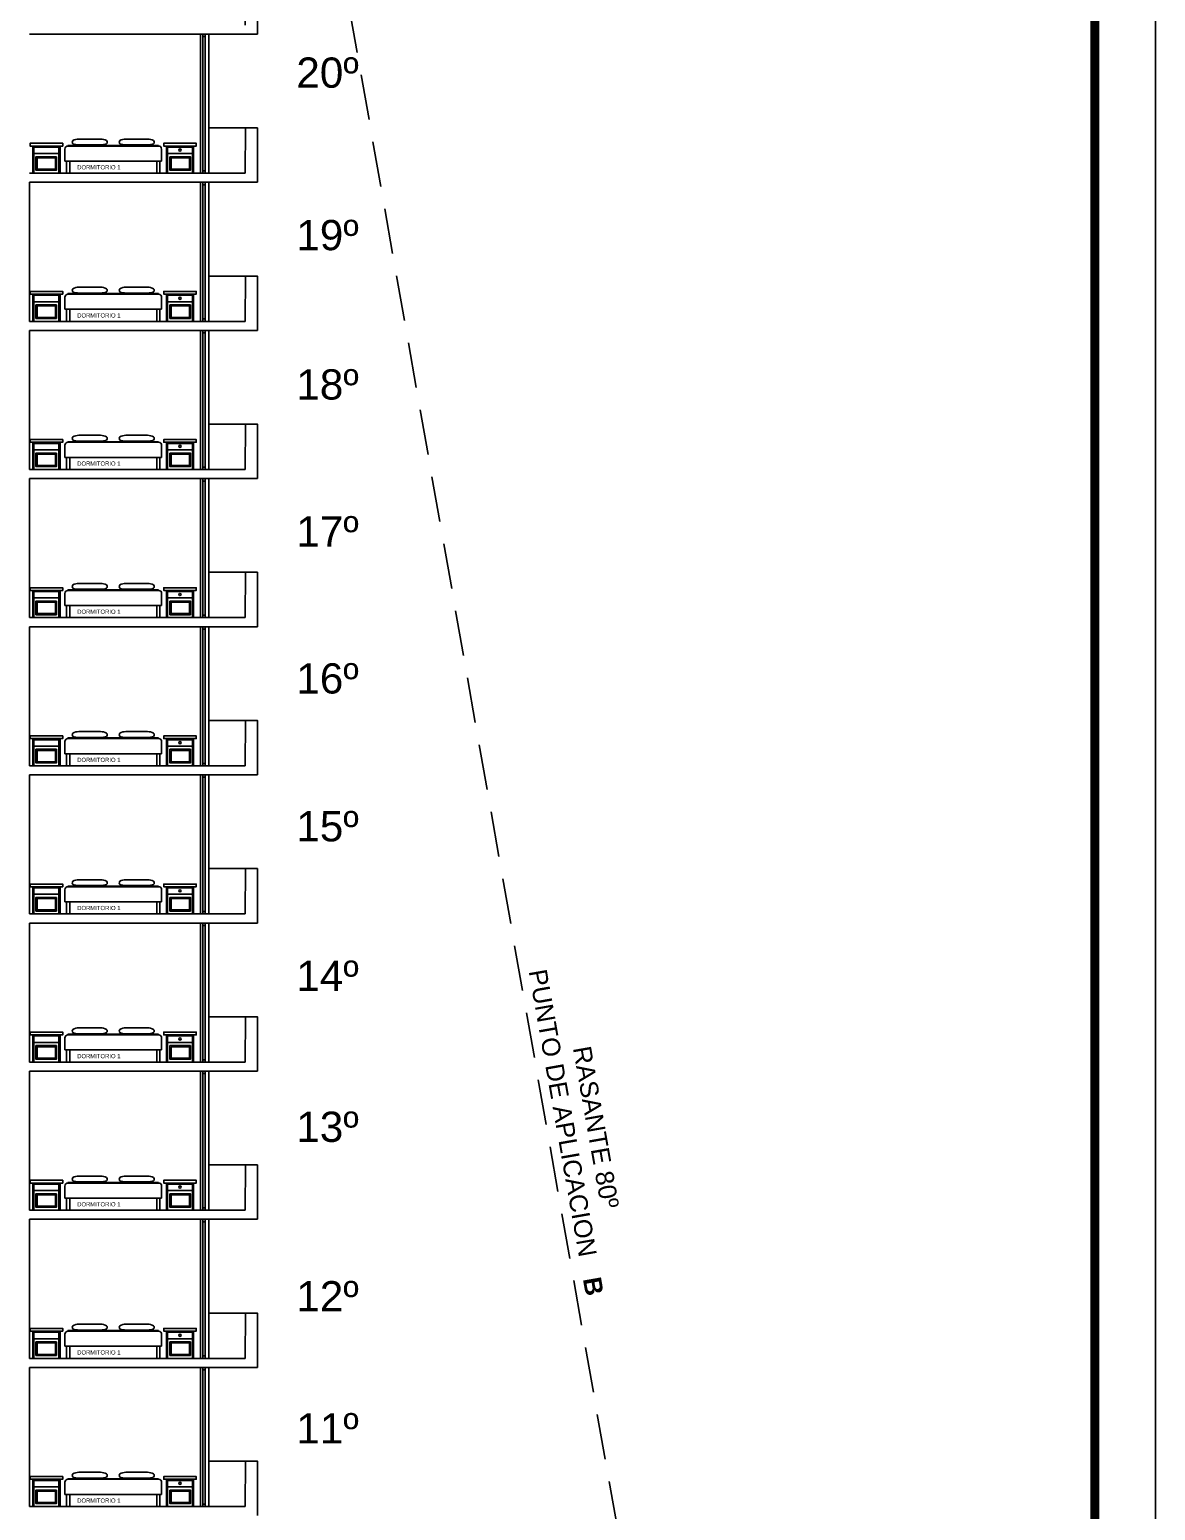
# Model space of a CAD drawing. Header units: millimetres. Extents: x 1217 to 2428, y 234 to 644.
# Drawn here: x 2259.9 to 2278.52, y 401.84 to 426.33 of the extents above; entities that cross this region are included whole.
import ezdxf

# ---------------------------------------------------------------- set-up
doc = ezdxf.new("R2010")
doc.units = ezdxf.units.MM
doc.linetypes.add('HIDDEN', pattern=[0.375, 0.25, -0.125])
doc.layers.get('0').update_dxf_attribs({"lineweight": 5})
for name, color, linetype in [('0.1', 251, 'Continuous'), ('0.2', 2, 'Continuous'), ('MURO', 5, 'Continuous'), ('Texto', 1, 'Continuous')]:
    doc.layers.add(name, color=color, linetype=linetype)
doc.styles.add('INTERARQ', font='arial.ttf')
doc.styles.get("Standard").update_dxf_attribs({"font": 'arial.ttf'})
doc.dimstyles.new('ESCALA_1-50', dxfattribs={"dimtxt": 0.15, "dimasz": 0.06, "dimexe": 0.18, "dimexo": 0.0625, "dimgap": 0, "dimtad": 0, "dimtih": 1, "dimtoh": 1, "dimzin": 0, "dimdsep": 46, "dimtxsty": 'INTERARQ', "dimblk": 'DIMTICK', "dimcen": 0, "dimse1": 1, "dimse2": 1, "dimclrd": 256, "dimclre": 1, "dimclrt": 2, "dimadec": 0, "dimazin": 0, "dimtfac": 4.5, "dimtofl": 0, "dimtmove": 2, "dimatfit": 3, "dimldrblk": 'DIMTICK', "dimfxl": 1, "dimtolj": 1, "dimtzin": 0, "dimarcsym": 0})

# ---------------------------------------------------------------- blocks, each defined once
blk = doc.blocks.new('zdfhe')
at = {"layer": 'Texto', "char_height": 0.5, "width": 0.47829, "attachment_point": 5}
for s, insert in [('20º', (2256.123, 409.826, 0)), ('19º', (2256.123, 407.139, 0)), ('18º', (2256.123, 404.669, 0)), ('17º', (2256.123, 402.242, 0)), ('16º', (2256.123, 399.807, 0)), ('15º', (2256.123, 397.362, 0)), ('14º', (2256.123, 394.892, 0)), ('13º', (2256.123, 392.392, 0)), ('12º', (2256.123, 389.593, 0)), ('11º', (2256.123, 387.408, 0))]:
    blk.add_mtext(s, dxfattribs=dict(at, insert=insert))
blk = doc.blocks.new('DIMTICK')
at = {"color": 1}
for p, q in [((-1, 0), (1, 0)), ((0, 1), (0, -1))]:
    blk.add_line(p, q, dxfattribs=at)
at = {"color": 3, "const_width": 0.141}
blk.add_lwpolyline([(0.71, 0.71), (-0.71, -0.71)], dxfattribs=at)
blk = doc.blocks.new('*D1771')
at = {"layer": '0.1', "lineweight": -2, "ltscale": 3, "transparency": 16777216}
for start, end in [(101.5525, 137.3613), (142.5403, 178.4475)]:
    blk.add_arc((2272.158, 387.171), 2.214, start, end, dxfattribs=at)
at = {"layer": 'Defpoints', "color": 0, "ltscale": 3, "transparency": 16777216}
for p in [(2263.121, 438.421, 0), (2270.836, 388.947), (2264.808, 387.171, 0), (2272.158, 387.171, 0), (2275.569, 387.171, 0)]:
    blk.add_point(p, dxfattribs=at)
at = {"layer": '0.1', "lineweight": -2, "ltscale": 3, "transparency": 16777216, "xscale": 0.06, "yscale": 0.06, "zscale": 0.06}
for p, rotation in [((2271.773, 389.352), 10.7762347188835), ((2269.943, 387.171), 269.2237652811169)]:
    blk.add_blockref('DIMTICK', p, dxfattribs=dict(at, rotation=rotation))
at = {"layer": '0.1', "color": 2, "ltscale": 3, "transparency": 16777216, "insert": (2270.462, 388.594), "char_height": 0.15, "attachment_point": 5, "style": 'INTERARQ'}
blk.add_mtext('\\A1;80°', dxfattribs=at)

msp = doc.modelspace()

# ---------------------------------------------------------------- linework, layer by layer
at = {"layer": '0.1', "linetype": 'ByBlock'}
for p, q in [((2262.03448, 424.401, 0), (2260.53446, 424.401, 0)), ((2260.53447, 424.411, 0), (2262.03449, 424.411, 0)), ((2260.48447, 424.351, 0), (2260.48447, 424.151, 0)), ((2260.48447, 424.151, 0), (2260.56447, 424.151, 0)), ((2260.48447, 424.151, 0), (2262.08447, 424.151, 0)), ((2260.51447, 424.151, 0), (2260.48447, 424.151, 0)), ((2260.51447, 423.951, 0), (2260.51447, 424.151, 0)), ((2262.00447, 424.151, 0), (2262.00447, 423.951, 0)), ((2262.08447, 424.151, 0), (2262.00447, 424.151, 0)), ((2262.05447, 424.151, 0), (2262.08447, 424.151, 0)), ((2262.05447, 423.951, 0), (2262.05447, 424.151, 0)), ((2262.08447, 424.351, 0), (2262.08447, 424.151, 0)), ((2262.0345, 421.95099, 0), (2260.53448, 421.95099, 0)), ((2260.53449, 421.96099, 0), (2262.0345, 421.96099, 0)), ((2260.48449, 421.90099, 0), (2260.48449, 421.70099, 0)), ((2260.48449, 421.70099, 0), (2260.56449, 421.70099, 0)), ((2260.48449, 421.70099, 0), (2262.08449, 421.70099, 0)), ((2260.51449, 421.70099, 0), (2260.48449, 421.70099, 0)), ((2260.51449, 421.50099, 0), (2260.51449, 421.70099, 0)), ((2262.00449, 421.70099, 0), (2262.00449, 421.50099, 0)), ((2262.08449, 421.70099, 0), (2262.00449, 421.70099, 0)), ((2262.05449, 421.70099, 0), (2262.08449, 421.70099, 0)), ((2262.05449, 421.50099, 0), (2262.05449, 421.70099, 0)), ((2262.08449, 421.90099, 0), (2262.08449, 421.70099, 0)), ((2262.0345, 419.50099, 0), (2260.53448, 419.50099, 0)), ((2260.53449, 419.51099, 0), (2262.0345, 419.51099, 0)), ((2260.48449, 419.45099, 0), (2260.48449, 419.25099, 0)), ((2262.08449, 419.45099, 0), (2262.08449, 419.25099, 0)), ((2260.48449, 419.25099, 0), (2260.56449, 419.25099, 0)), ((2260.48449, 419.25099, 0), (2262.08449, 419.25099, 0)), ((2260.51449, 419.25099, 0), (2260.48449, 419.25099, 0)), ((2260.51449, 419.05099, 0), (2260.51449, 419.25099, 0)), ((2262.00449, 419.25099, 0), (2262.00449, 419.05099, 0)), ((2262.08449, 419.25099, 0), (2262.00449, 419.25099, 0)), ((2262.05449, 419.25099, 0), (2262.08449, 419.25099, 0)), ((2262.05449, 419.05099, 0), (2262.05449, 419.25099, 0)), ((2262.0345, 417.05099, 0), (2260.53448, 417.05099, 0)), ((2260.53449, 417.06099, 0), (2262.0345, 417.06099, 0)), ((2260.48449, 417.00099, 0), (2260.48449, 416.80099, 0)), ((2262.08449, 417.00099, 0), (2262.08449, 416.80099, 0)), ((2260.48449, 416.80099, 0), (2260.56449, 416.80099, 0)), ((2260.48449, 416.80099, 0), (2262.08449, 416.80099, 0)), ((2260.51449, 416.80099, 0), (2260.48449, 416.80099, 0)), ((2260.51449, 416.60099, 0), (2260.51449, 416.80099, 0)), ((2262.00449, 416.80099, 0), (2262.00449, 416.60099, 0)), ((2262.08449, 416.80099, 0), (2262.00449, 416.80099, 0)), ((2262.05449, 416.80099, 0), (2262.08449, 416.80099, 0)), ((2262.05449, 416.60099, 0), (2262.05449, 416.80099, 0)), ((2262.0345, 414.60099, 0), (2260.53448, 414.60099, 0)), ((2260.53449, 414.61099, 0), (2262.0345, 414.61099, 0)), ((2260.48449, 414.55099, 0), (2260.48449, 414.35099, 0)), ((2262.08449, 414.55099, 0), (2262.08449, 414.35099, 0)), ((2260.48449, 414.35099, 0), (2260.56449, 414.35099, 0)), ((2260.48449, 414.35099, 0), (2262.08449, 414.35099, 0)), ((2260.51449, 414.35099, 0), (2260.48449, 414.35099, 0)), ((2260.51449, 414.15099, 0), (2260.51449, 414.35099, 0)), ((2262.00449, 414.35099, 0), (2262.00449, 414.15099, 0)), ((2262.08449, 414.35099, 0), (2262.00449, 414.35099, 0)), ((2262.05449, 414.35099, 0), (2262.08449, 414.35099, 0)), ((2262.05449, 414.15099, 0), (2262.05449, 414.35099, 0)), ((2262.0345, 412.15099, 0), (2260.53448, 412.15099, 0)), ((2260.53449, 412.16099, 0), (2262.0345, 412.16099, 0)), ((2260.48449, 412.10099, 0), (2260.48449, 411.90099, 0)), ((2262.08449, 412.10099, 0), (2262.08449, 411.90099, 0)), ((2260.48449, 411.90099, 0), (2260.56449, 411.90099, 0)), ((2260.48449, 411.90099, 0), (2262.08449, 411.90099, 0)), ((2260.51449, 411.90099, 0), (2260.48449, 411.90099, 0)), ((2260.51449, 411.70099, 0), (2260.51449, 411.90099, 0)), ((2262.00449, 411.90099, 0), (2262.00449, 411.70099, 0)), ((2262.08449, 411.90099, 0), (2262.00449, 411.90099, 0)), ((2262.05449, 411.90099, 0), (2262.08449, 411.90099, 0)), ((2262.05449, 411.70099, 0), (2262.05449, 411.90099, 0)), ((2262.0345, 409.70099, 0), (2260.53448, 409.70099, 0)), ((2260.53449, 409.71099, 0), (2262.0345, 409.71099, 0)), ((2260.48449, 409.65099, 0), (2260.48449, 409.45099, 0)), ((2262.08449, 409.65099, 0), (2262.08449, 409.45099, 0)), ((2260.48449, 409.45099, 0), (2260.56449, 409.45099, 0)), ((2260.48449, 409.45099, 0), (2262.08449, 409.45099, 0)), ((2260.51449, 409.45099, 0), (2260.48449, 409.45099, 0)), ((2260.51449, 409.25099, 0), (2260.51449, 409.45099, 0)), ((2262.00449, 409.45099, 0), (2262.00449, 409.25099, 0)), ((2262.08449, 409.45099, 0), (2262.00449, 409.45099, 0)), ((2262.05449, 409.45099, 0), (2262.08449, 409.45099, 0)), ((2262.05449, 409.25099, 0), (2262.05449, 409.45099, 0)), ((2260.53449, 407.26099, 0), (2262.0345, 407.26099, 0)), ((2260.48449, 407.20099, 0), (2260.48449, 407.00099, 0)), ((2262.0345, 407.25099, 0), (2260.53448, 407.25099, 0)), ((2262.08449, 407.20099, 0), (2262.08449, 407.00099, 0)), ((2260.48449, 407.00099, 0), (2260.56449, 407.00099, 0)), ((2260.48449, 407.00099, 0), (2262.08449, 407.00099, 0)), ((2260.51449, 407.00099, 0), (2260.48449, 407.00099, 0)), ((2260.51449, 406.80099, 0), (2260.51449, 407.00099, 0)), ((2262.00449, 407.00099, 0), (2262.00449, 406.80099, 0)), ((2262.08449, 407.00099, 0), (2262.00449, 407.00099, 0)), ((2262.05449, 407.00099, 0), (2262.08449, 407.00099, 0)), ((2262.05449, 406.80099, 0), (2262.05449, 407.00099, 0)), ((2260.53449, 404.81099, 0), (2262.0345, 404.81099, 0)), ((2260.48449, 404.75099, 0), (2260.48449, 404.55099, 0)), ((2262.0345, 404.80099, 0), (2260.53448, 404.80099, 0)), ((2262.08449, 404.75099, 0), (2262.08449, 404.55099, 0)), ((2260.48449, 404.55099, 0), (2260.56449, 404.55099, 0)), ((2260.48449, 404.55099, 0), (2262.08449, 404.55099, 0)), ((2260.51449, 404.55099, 0), (2260.48449, 404.55099, 0)), ((2260.51449, 404.35099, 0), (2260.51449, 404.55099, 0)), ((2262.00449, 404.55099, 0), (2262.00449, 404.35099, 0)), ((2262.08449, 404.55099, 0), (2262.00449, 404.55099, 0)), ((2262.05449, 404.55099, 0), (2262.08449, 404.55099, 0)), ((2262.05449, 404.35099, 0), (2262.05449, 404.55099, 0)), ((2260.53449, 402.36099, 0), (2262.0345, 402.36099, 0)), ((2260.48449, 402.30099, 0), (2260.48449, 402.10099, 0)), ((2262.0345, 402.35099, 0), (2260.53448, 402.35099, 0)), ((2262.08449, 402.30099, 0), (2262.08449, 402.10099, 0)), ((2260.48449, 402.10099, 0), (2260.56449, 402.10099, 0)), ((2260.48449, 402.10099, 0), (2262.08449, 402.10099, 0)), ((2260.51449, 402.10099, 0), (2260.48449, 402.10099, 0)), ((2260.51449, 401.90099, 0), (2260.51449, 402.10099, 0)), ((2262.00449, 402.10099, 0), (2262.00449, 401.90099, 0)), ((2262.08449, 402.10099, 0), (2262.00449, 402.10099, 0)), ((2262.05449, 402.10099, 0), (2262.08449, 402.10099, 0)), ((2262.05449, 401.90099, 0), (2262.05449, 402.10099, 0))]:
    msp.add_line(p, q, dxfattribs=at)
at = {"layer": '0.1'}
for p, q in [((2260.56447, 424.151, 0), (2260.56447, 423.951, 0)), ((2260.56449, 421.70099, 0), (2260.56449, 421.50099, 0)), ((2260.56449, 419.25099, 0), (2260.56449, 419.05099, 0)), ((2260.56449, 416.80099, 0), (2260.56449, 416.60099, 0)), ((2260.56449, 414.35099, 0), (2260.56449, 414.15099, 0)), ((2260.56449, 411.90099, 0), (2260.56449, 411.70099, 0)), ((2260.56449, 409.45099, 0), (2260.56449, 409.25099, 0)), ((2260.56449, 407.00099, 0), (2260.56449, 406.80099, 0)), ((2260.56449, 404.55099, 0), (2260.56449, 404.35099, 0)), ((2260.56449, 402.10099, 0), (2260.56449, 401.90099, 0))]:
    msp.add_line(p, q, dxfattribs=at)
at = {"layer": '0.1', "ltscale": 3}
msp.add_lwpolyline([(2218.52436, 357.90321), (2218.52436, 447.90321), (2278.52436, 447.90321), (2278.52436, 357.90321), (2218.52436, 357.90321)], dxfattribs=at)
at = {"layer": '0.1', "ltscale": 3, "const_width": 0.15}
msp.add_lwpolyline([(2219.52436, 358.90321), (2219.52436, 446.90321), (2277.52436, 446.90321), (2277.52436, 358.90321)], close=True, dxfattribs=at)
at = {"layer": '0.1', "ltscale": 3, "elevation": 0}
for points in [[(2262.72809, 426.251), (2262.72809, 423.951)], [(2262.76809, 426.251), (2262.76809, 423.951)], [(2262.80809, 426.251), (2262.80809, 423.951)], [(2262.86809, 423.951), (2262.86809, 426.251)], [(2262.8681, 424.70099), (2262.8681, 426.25099)], [(2262.8681, 424.70099), (2262.8681, 423.95099)], [(2263.4701, 424.70099), (2262.8681, 424.70099)], [(2262.7281, 423.80099), (2262.7281, 421.50099)], [(2262.7681, 423.80099), (2262.7681, 421.50099)], [(2262.8081, 423.80099), (2262.8081, 421.50099)], [(2262.8681, 421.50099), (2262.8681, 423.80099)], [(2262.86811, 422.25099), (2262.86811, 423.80099)], [(2262.86811, 422.25099), (2262.86811, 421.50099)], [(2263.47011, 422.25099), (2262.86811, 422.25099)], [(2262.7281, 421.35099), (2262.7281, 419.05099)], [(2262.7681, 421.35099), (2262.7681, 419.05099)], [(2262.8081, 421.35099), (2262.8081, 419.05099)], [(2262.8681, 419.05099), (2262.8681, 421.35099)], [(2262.86811, 419.80099), (2262.86811, 421.35099)], [(2262.86811, 419.80099), (2262.86811, 419.05099)], [(2263.47011, 419.80099), (2262.86811, 419.80099)], [(2262.7281, 418.90099), (2262.7281, 416.60099)], [(2262.7681, 418.90099), (2262.7681, 416.60099)], [(2262.8081, 418.90099), (2262.8081, 416.60099)], [(2262.8681, 416.60099), (2262.8681, 418.90099)], [(2262.86811, 417.35099), (2262.86811, 418.90099)], [(2262.86811, 417.35099), (2262.86811, 416.60099)], [(2263.47011, 417.35099), (2262.86811, 417.35099)], [(2262.7281, 416.45099), (2262.7281, 414.15099)], [(2262.7681, 416.45099), (2262.7681, 414.15099)], [(2262.8081, 416.45099), (2262.8081, 414.15099)], [(2262.8681, 414.15099), (2262.8681, 416.45099)], [(2262.86811, 414.90099), (2262.86811, 416.45099)], [(2262.86811, 414.90099), (2262.86811, 414.15099)], [(2263.47011, 414.90099), (2262.86811, 414.90099)], [(2262.7281, 414.00099), (2262.7281, 411.70099)], [(2262.7681, 414.00099), (2262.7681, 411.70099)], [(2262.8081, 414.00099), (2262.8081, 411.70099)], [(2262.8681, 411.70099), (2262.8681, 414.00099)], [(2262.86811, 412.45099), (2262.86811, 414.00099)], [(2262.86811, 412.45099), (2262.86811, 411.70099)], [(2263.47011, 412.45099), (2262.86811, 412.45099)], [(2262.7281, 411.55099), (2262.7281, 409.25099)], [(2262.7681, 411.55099), (2262.7681, 409.25099)], [(2262.8081, 411.55099), (2262.8081, 409.25099)], [(2262.8681, 409.25099), (2262.8681, 411.55099)], [(2262.86811, 410.00099), (2262.86811, 411.55099)], [(2262.86811, 410.00099), (2262.86811, 409.25099)], [(2263.47011, 410.00099), (2262.86811, 410.00099)], [(2262.7281, 409.10099), (2262.7281, 406.80099)], [(2262.7681, 409.10099), (2262.7681, 406.80099)], [(2262.8081, 409.10099), (2262.8081, 406.80099)], [(2262.8681, 406.80099), (2262.8681, 409.10099)], [(2262.86811, 407.55099), (2262.86811, 409.10099)], [(2262.86811, 407.55099), (2262.86811, 406.80099)], [(2263.47011, 407.55099), (2262.86811, 407.55099)], [(2262.7281, 406.65099), (2262.7281, 404.35099)], [(2262.7681, 406.65099), (2262.7681, 404.35099)], [(2262.8081, 406.65099), (2262.8081, 404.35099)], [(2262.8681, 404.35099), (2262.8681, 406.65099)], [(2262.86811, 405.10099), (2262.86811, 406.65099)], [(2262.86811, 405.10099), (2262.86811, 404.35099)], [(2263.47011, 405.10099), (2262.86811, 405.10099)], [(2262.7281, 404.20099), (2262.7281, 401.90099)], [(2262.7681, 404.20099), (2262.7681, 401.90099)], [(2262.8081, 404.20099), (2262.8081, 401.90099)], [(2262.8681, 401.90099), (2262.8681, 404.20099)], [(2262.86811, 402.65099), (2262.86811, 404.20099)], [(2262.86811, 402.65099), (2262.86811, 401.90099)], [(2263.47011, 402.65099), (2262.86811, 402.65099)]]:
    msp.add_lwpolyline(points, dxfattribs=at)
at = {"layer": '0.1', "linetype": 'ByBlock', "elevation": 0}
for points in [[(2260.40466, 424.401), (2260.44966, 424.401), (2260.44966, 424.446), (2259.95466, 424.446), (2259.90966, 424.446), (2259.90966, 424.401), (2259.95466, 424.401)], [(2260.40466, 423.951), (2260.40466, 424.401), (2259.95466, 424.401), (2259.95466, 423.951)], [(2260.53447, 424.411), (2260.53449, 424.401)], [(2262.03449, 424.411), (2262.03447, 424.401)], [(2262.16429, 424.401), (2262.11929, 424.401), (2262.11929, 424.446), (2262.61429, 424.446), (2262.65929, 424.446), (2262.65929, 424.401), (2262.61429, 424.401)], [(2262.16429, 423.951), (2262.16429, 424.401), (2262.61429, 424.401), (2262.61429, 423.951)], [(2260.38666, 423.951), (2260.38666, 424.383), (2259.97266, 424.383), (2259.97266, 423.951)], [(2260.38666, 424.27609), (2259.97266, 424.27609)], [(2262.18229, 423.951), (2262.18229, 424.383), (2262.59629, 424.383), (2262.59629, 423.951)], [(2262.18229, 424.27609), (2262.59629, 424.27609)], [(2260.40467, 421.95099), (2260.44967, 421.95099), (2260.44967, 421.99599), (2259.95467, 421.99599), (2259.90967, 421.99599), (2259.90967, 421.95099), (2259.95467, 421.95099)], [(2260.40467, 421.50099), (2260.40467, 421.95099), (2259.95467, 421.95099), (2259.95467, 421.50099)], [(2260.53449, 421.96099), (2260.5345, 421.95099)], [(2262.0345, 421.96099), (2262.03449, 421.95099)], [(2262.1643, 421.95099), (2262.1193, 421.95099), (2262.1193, 421.99599), (2262.6143, 421.99599), (2262.6593, 421.99599), (2262.6593, 421.95099), (2262.6143, 421.95099)], [(2262.1643, 421.50099), (2262.1643, 421.95099), (2262.6143, 421.95099), (2262.6143, 421.50099)], [(2260.38667, 421.50099), (2260.38667, 421.93299), (2259.97267, 421.93299), (2259.97267, 421.50099)], [(2260.38667, 421.82609), (2259.97267, 421.82609)], [(2262.1823, 421.50099), (2262.1823, 421.93299), (2262.5963, 421.93299), (2262.5963, 421.50099)], [(2262.1823, 421.82609), (2262.5963, 421.82609)], [(2260.40467, 419.50099), (2260.44967, 419.50099), (2260.44967, 419.54599), (2259.95467, 419.54599), (2259.90967, 419.54599), (2259.90967, 419.50099), (2259.95467, 419.50099)], [(2260.40467, 419.05099), (2260.40467, 419.50099), (2259.95467, 419.50099), (2259.95467, 419.05099)], [(2260.53449, 419.51099), (2260.5345, 419.50099)], [(2262.0345, 419.51099), (2262.03449, 419.50099)], [(2262.1643, 419.50099), (2262.1193, 419.50099), (2262.1193, 419.54599), (2262.6143, 419.54599), (2262.6593, 419.54599), (2262.6593, 419.50099), (2262.6143, 419.50099)], [(2262.1643, 419.05099), (2262.1643, 419.50099), (2262.6143, 419.50099), (2262.6143, 419.05099)], [(2260.38667, 419.05099), (2260.38667, 419.48299), (2259.97267, 419.48299), (2259.97267, 419.05099)], [(2260.38667, 419.37609), (2259.97267, 419.37609)], [(2262.1823, 419.05099), (2262.1823, 419.48299), (2262.5963, 419.48299), (2262.5963, 419.05099)], [(2262.1823, 419.37609), (2262.5963, 419.37609)], [(2260.40467, 417.05099), (2260.44967, 417.05099), (2260.44967, 417.09599), (2259.95467, 417.09599), (2259.90967, 417.09599), (2259.90967, 417.05099), (2259.95467, 417.05099)], [(2260.40467, 416.60099), (2260.40467, 417.05099), (2259.95467, 417.05099), (2259.95467, 416.60099)], [(2260.53449, 417.06099), (2260.5345, 417.05099)], [(2262.0345, 417.06099), (2262.03449, 417.05099)], [(2262.1643, 417.05099), (2262.1193, 417.05099), (2262.1193, 417.09599), (2262.6143, 417.09599), (2262.6593, 417.09599), (2262.6593, 417.05099), (2262.6143, 417.05099)], [(2262.1643, 416.60099), (2262.1643, 417.05099), (2262.6143, 417.05099), (2262.6143, 416.60099)], [(2260.38667, 416.60099), (2260.38667, 417.03299), (2259.97267, 417.03299), (2259.97267, 416.60099)], [(2260.38667, 416.92609), (2259.97267, 416.92609)], [(2262.1823, 416.60099), (2262.1823, 417.03299), (2262.5963, 417.03299), (2262.5963, 416.60099)], [(2262.1823, 416.92609), (2262.5963, 416.92609)], [(2260.40467, 414.60099), (2260.44967, 414.60099), (2260.44967, 414.64599), (2259.95467, 414.64599), (2259.90967, 414.64599), (2259.90967, 414.60099), (2259.95467, 414.60099)], [(2260.40467, 414.15099), (2260.40467, 414.60099), (2259.95467, 414.60099), (2259.95467, 414.15099)], [(2260.53449, 414.61099), (2260.5345, 414.60099)], [(2262.0345, 414.61099), (2262.03449, 414.60099)], [(2262.1643, 414.60099), (2262.1193, 414.60099), (2262.1193, 414.64599), (2262.6143, 414.64599), (2262.6593, 414.64599), (2262.6593, 414.60099), (2262.6143, 414.60099)], [(2262.1643, 414.15099), (2262.1643, 414.60099), (2262.6143, 414.60099), (2262.6143, 414.15099)], [(2260.38667, 414.15099), (2260.38667, 414.58299), (2259.97267, 414.58299), (2259.97267, 414.15099)], [(2260.38667, 414.47609), (2259.97267, 414.47609)], [(2262.1823, 414.15099), (2262.1823, 414.58299), (2262.5963, 414.58299), (2262.5963, 414.15099)], [(2262.1823, 414.47609), (2262.5963, 414.47609)], [(2260.40467, 412.15099), (2260.44967, 412.15099), (2260.44967, 412.19599), (2259.95467, 412.19599), (2259.90967, 412.19599), (2259.90967, 412.15099), (2259.95467, 412.15099)], [(2260.40467, 411.70099), (2260.40467, 412.15099), (2259.95467, 412.15099), (2259.95467, 411.70099)], [(2260.53449, 412.16099), (2260.5345, 412.15099)], [(2262.0345, 412.16099), (2262.03449, 412.15099)], [(2262.1643, 412.15099), (2262.1193, 412.15099), (2262.1193, 412.19599), (2262.6143, 412.19599), (2262.6593, 412.19599), (2262.6593, 412.15099), (2262.6143, 412.15099)], [(2262.1643, 411.70099), (2262.1643, 412.15099), (2262.6143, 412.15099), (2262.6143, 411.70099)], [(2260.38667, 411.70099), (2260.38667, 412.13299), (2259.97267, 412.13299), (2259.97267, 411.70099)], [(2260.38667, 412.02609), (2259.97267, 412.02609)], [(2262.1823, 411.70099), (2262.1823, 412.13299), (2262.5963, 412.13299), (2262.5963, 411.70099)], [(2262.1823, 412.02609), (2262.5963, 412.02609)], [(2260.40467, 409.70099), (2260.44967, 409.70099), (2260.44967, 409.74599), (2259.95467, 409.74599), (2259.90967, 409.74599), (2259.90967, 409.70099), (2259.95467, 409.70099)], [(2260.40467, 409.25099), (2260.40467, 409.70099), (2259.95467, 409.70099), (2259.95467, 409.25099)], [(2260.53449, 409.71099), (2260.5345, 409.70099)], [(2262.0345, 409.71099), (2262.03449, 409.70099)], [(2262.1643, 409.70099), (2262.1193, 409.70099), (2262.1193, 409.74599), (2262.6143, 409.74599), (2262.6593, 409.74599), (2262.6593, 409.70099), (2262.6143, 409.70099)], [(2262.1643, 409.25099), (2262.1643, 409.70099), (2262.6143, 409.70099), (2262.6143, 409.25099)], [(2260.38667, 409.25099), (2260.38667, 409.68299), (2259.97267, 409.68299), (2259.97267, 409.25099)], [(2260.38667, 409.57609), (2259.97267, 409.57609)], [(2262.1823, 409.25099), (2262.1823, 409.68299), (2262.5963, 409.68299), (2262.5963, 409.25099)], [(2262.1823, 409.57609), (2262.5963, 409.57609)], [(2260.40467, 407.25099), (2260.44967, 407.25099), (2260.44967, 407.29599), (2259.95467, 407.29599), (2259.90967, 407.29599), (2259.90967, 407.25099), (2259.95467, 407.25099)], [(2260.53449, 407.26099), (2260.5345, 407.25099)], [(2262.0345, 407.26099), (2262.03449, 407.25099)], [(2262.1643, 407.25099), (2262.1193, 407.25099), (2262.1193, 407.29599), (2262.6143, 407.29599), (2262.6593, 407.29599), (2262.6593, 407.25099), (2262.6143, 407.25099)], [(2260.40467, 406.80099), (2260.40467, 407.25099), (2259.95467, 407.25099), (2259.95467, 406.80099)], [(2260.38667, 406.80099), (2260.38667, 407.23299), (2259.97267, 407.23299), (2259.97267, 406.80099)], [(2260.38667, 407.12609), (2259.97267, 407.12609)], [(2262.1643, 406.80099), (2262.1643, 407.25099), (2262.6143, 407.25099), (2262.6143, 406.80099)], [(2262.1823, 406.80099), (2262.1823, 407.23299), (2262.5963, 407.23299), (2262.5963, 406.80099)], [(2262.1823, 407.12609), (2262.5963, 407.12609)], [(2260.40467, 404.80099), (2260.44967, 404.80099), (2260.44967, 404.84599), (2259.95467, 404.84599), (2259.90967, 404.84599), (2259.90967, 404.80099), (2259.95467, 404.80099)], [(2260.53449, 404.81099), (2260.5345, 404.80099)], [(2262.0345, 404.81099), (2262.03449, 404.80099)], [(2262.1643, 404.80099), (2262.1193, 404.80099), (2262.1193, 404.84599), (2262.6143, 404.84599), (2262.6593, 404.84599), (2262.6593, 404.80099), (2262.6143, 404.80099)], [(2260.40467, 404.35099), (2260.40467, 404.80099), (2259.95467, 404.80099), (2259.95467, 404.35099)], [(2260.38667, 404.35099), (2260.38667, 404.78299), (2259.97267, 404.78299), (2259.97267, 404.35099)], [(2260.38667, 404.67609), (2259.97267, 404.67609)], [(2262.1643, 404.35099), (2262.1643, 404.80099), (2262.6143, 404.80099), (2262.6143, 404.35099)], [(2262.1823, 404.35099), (2262.1823, 404.78299), (2262.5963, 404.78299), (2262.5963, 404.35099)], [(2262.1823, 404.67609), (2262.5963, 404.67609)], [(2260.40467, 402.35099), (2260.44967, 402.35099), (2260.44967, 402.39599), (2259.95467, 402.39599), (2259.90967, 402.39599), (2259.90967, 402.35099), (2259.95467, 402.35099)], [(2260.53449, 402.36099), (2260.5345, 402.35099)], [(2262.0345, 402.36099), (2262.03449, 402.35099)], [(2262.1643, 402.35099), (2262.1193, 402.35099), (2262.1193, 402.39599), (2262.6143, 402.39599), (2262.6593, 402.39599), (2262.6593, 402.35099), (2262.6143, 402.35099)], [(2260.40467, 401.90099), (2260.40467, 402.35099), (2259.95467, 402.35099), (2259.95467, 401.90099)], [(2260.38667, 401.90099), (2260.38667, 402.33299), (2259.97267, 402.33299), (2259.97267, 401.90099)], [(2260.38667, 402.22609), (2259.97267, 402.22609)], [(2262.1643, 401.90099), (2262.1643, 402.35099), (2262.6143, 402.35099), (2262.6143, 401.90099)], [(2262.1823, 401.90099), (2262.1823, 402.33299), (2262.5963, 402.33299), (2262.5963, 401.90099)], [(2262.1823, 402.22609), (2262.5963, 402.22609)]]:
    msp.add_lwpolyline(points, dxfattribs=at)
at = {"layer": '0.1', "elevation": 0}
for points in [[(2260.71703, 424.51687), (2261.07447, 424.51687)], [(2260.71703, 424.41949), (2261.07447, 424.41949)], [(2261.85192, 424.51687), (2261.49447, 424.51687)], [(2261.85192, 424.41949), (2261.49447, 424.41949)], [(2260.71704, 422.06687), (2261.07449, 422.06687)], [(2260.71704, 421.96949), (2261.07449, 421.96949)], [(2261.85193, 422.06687), (2261.49449, 422.06687)], [(2261.85193, 421.96949), (2261.49449, 421.96949)], [(2260.71704, 419.61687), (2261.07449, 419.61687)], [(2260.71704, 419.51949), (2261.07449, 419.51949)], [(2261.85193, 419.61687), (2261.49449, 419.61687)], [(2261.85193, 419.51949), (2261.49449, 419.51949)], [(2260.71704, 417.16687), (2261.07449, 417.16687)], [(2260.71704, 417.06949), (2261.07449, 417.06949)], [(2261.85193, 417.16687), (2261.49449, 417.16687)], [(2261.85193, 417.06949), (2261.49449, 417.06949)], [(2260.71704, 414.71687), (2261.07449, 414.71687)], [(2260.71704, 414.61948), (2261.07449, 414.61948)], [(2261.85193, 414.71687), (2261.49449, 414.71687)], [(2261.85193, 414.61948), (2261.49449, 414.61948)], [(2260.71704, 412.26687), (2261.07449, 412.26687)], [(2260.71704, 412.16948), (2261.07449, 412.16948)], [(2261.85193, 412.26687), (2261.49449, 412.26687)], [(2261.85193, 412.16948), (2261.49449, 412.16948)], [(2260.71704, 409.81687), (2261.07449, 409.81687)], [(2260.71704, 409.71948), (2261.07449, 409.71948)], [(2261.85193, 409.81687), (2261.49449, 409.81687)], [(2261.85193, 409.71948), (2261.49449, 409.71948)], [(2260.71704, 407.36687), (2261.07449, 407.36687)], [(2260.71704, 407.26948), (2261.07449, 407.26948)], [(2261.85193, 407.36687), (2261.49449, 407.36687)], [(2261.85193, 407.26948), (2261.49449, 407.26948)], [(2260.71704, 404.91687), (2261.07449, 404.91687)], [(2260.71704, 404.81948), (2261.07449, 404.81948)], [(2261.85193, 404.91687), (2261.49449, 404.91687)], [(2261.85193, 404.81948), (2261.49449, 404.81948)], [(2260.71704, 402.46687), (2261.07449, 402.46687)], [(2260.71704, 402.36948), (2261.07449, 402.36948)], [(2261.85193, 402.46687), (2261.49449, 402.46687)], [(2261.85193, 402.36948), (2261.49449, 402.36948)]]:
    msp.add_lwpolyline(points, dxfattribs=at)
at = {"layer": '0.1', "linetype": 'ByBlock', "elevation": 0}
for points in [[(2260.34605, 424.22377), (2260.00681, 424.22377), (2260.00681, 423.999), (2260.34605, 423.999)], [(2260.32805, 424.20577), (2260.02481, 424.20577), (2260.02481, 424.017), (2260.32805, 424.017)], [(2262.22289, 424.22377), (2262.56213, 424.22377), (2262.56213, 423.999), (2262.22289, 423.999)], [(2262.24089, 424.20577), (2262.54413, 424.20577), (2262.54413, 424.017), (2262.24089, 424.017)], [(2260.34607, 421.77377), (2260.00682, 421.77377), (2260.00682, 421.549), (2260.34607, 421.549)], [(2260.32807, 421.75577), (2260.02482, 421.75577), (2260.02482, 421.567), (2260.32807, 421.567)], [(2262.2229, 421.77377), (2262.56215, 421.77377), (2262.56215, 421.549), (2262.2229, 421.549)], [(2262.2409, 421.75577), (2262.54415, 421.75577), (2262.54415, 421.567), (2262.2409, 421.567)], [(2260.34607, 419.32377), (2260.00682, 419.32377), (2260.00682, 419.099), (2260.34607, 419.099)], [(2260.32807, 419.30577), (2260.02482, 419.30577), (2260.02482, 419.117), (2260.32807, 419.117)], [(2262.2229, 419.32377), (2262.56215, 419.32377), (2262.56215, 419.099), (2262.2229, 419.099)], [(2262.2409, 419.30577), (2262.54415, 419.30577), (2262.54415, 419.117), (2262.2409, 419.117)], [(2260.34607, 416.87377), (2260.00682, 416.87377), (2260.00682, 416.649), (2260.34607, 416.649)], [(2260.32807, 416.85577), (2260.02482, 416.85577), (2260.02482, 416.667), (2260.32807, 416.667)], [(2262.2229, 416.87377), (2262.56215, 416.87377), (2262.56215, 416.649), (2262.2229, 416.649)], [(2262.2409, 416.85577), (2262.54415, 416.85577), (2262.54415, 416.667), (2262.2409, 416.667)], [(2260.34607, 414.42377), (2260.00682, 414.42377), (2260.00682, 414.199), (2260.34607, 414.199)], [(2260.32807, 414.40577), (2260.02482, 414.40577), (2260.02482, 414.217), (2260.32807, 414.217)], [(2262.2229, 414.42377), (2262.56215, 414.42377), (2262.56215, 414.199), (2262.2229, 414.199)], [(2262.2409, 414.40577), (2262.54415, 414.40577), (2262.54415, 414.217), (2262.2409, 414.217)], [(2260.34607, 411.97377), (2260.00682, 411.97377), (2260.00682, 411.749), (2260.34607, 411.749)], [(2260.32807, 411.95577), (2260.02482, 411.95577), (2260.02482, 411.767), (2260.32807, 411.767)], [(2262.2229, 411.97377), (2262.56215, 411.97377), (2262.56215, 411.749), (2262.2229, 411.749)], [(2262.2409, 411.95577), (2262.54415, 411.95577), (2262.54415, 411.767), (2262.2409, 411.767)], [(2260.34607, 409.52377), (2260.00682, 409.52377), (2260.00682, 409.299), (2260.34607, 409.299)], [(2260.32807, 409.50577), (2260.02482, 409.50577), (2260.02482, 409.317), (2260.32807, 409.317)], [(2262.2229, 409.52377), (2262.56215, 409.52377), (2262.56215, 409.299), (2262.2229, 409.299)], [(2262.2409, 409.50577), (2262.54415, 409.50577), (2262.54415, 409.317), (2262.2409, 409.317)], [(2260.34607, 407.07377), (2260.00682, 407.07377), (2260.00682, 406.849), (2260.34607, 406.849)], [(2260.32807, 407.05577), (2260.02482, 407.05577), (2260.02482, 406.867), (2260.32807, 406.867)], [(2262.2229, 407.07377), (2262.56215, 407.07377), (2262.56215, 406.849), (2262.2229, 406.849)], [(2262.2409, 407.05577), (2262.54415, 407.05577), (2262.54415, 406.867), (2262.2409, 406.867)], [(2260.34607, 404.62377), (2260.00682, 404.62377), (2260.00682, 404.399), (2260.34607, 404.399)], [(2260.32807, 404.60577), (2260.02482, 404.60577), (2260.02482, 404.417), (2260.32807, 404.417)], [(2262.2229, 404.62377), (2262.56215, 404.62377), (2262.56215, 404.399), (2262.2229, 404.399)], [(2262.2409, 404.60577), (2262.54415, 404.60577), (2262.54415, 404.417), (2262.2409, 404.417)], [(2260.34607, 402.17377), (2260.00682, 402.17377), (2260.00682, 401.949), (2260.34607, 401.949)], [(2260.32807, 402.15577), (2260.02482, 402.15577), (2260.02482, 401.967), (2260.32807, 401.967)], [(2262.2229, 402.17377), (2262.56215, 402.17377), (2262.56215, 401.949), (2262.2229, 401.949)], [(2262.2409, 402.15577), (2262.54415, 402.15577), (2262.54415, 401.967), (2262.2409, 401.967)]]:
    msp.add_lwpolyline(points, close=True, dxfattribs=at)
at = {"layer": '0.1', "linetype": 'ByBlock'}
for centre in [(2262.38929, 424.33356, 0), (2262.3893, 421.88356, 0), (2262.3893, 419.43356, 0), (2262.3893, 416.98356, 0), (2262.3893, 414.53356, 0), (2262.3893, 412.08356, 0), (2262.3893, 409.63356, 0), (2262.3893, 407.18356, 0), (2262.3893, 404.73356, 0), (2262.3893, 402.28356, 0)]:
    msp.add_circle(centre, 0.01818, dxfattribs=at)
for centre, radius, start, end in [((2260.53447, 424.351, 0), 0.05, 90, 180), ((2261.85192, 424.30621, 0), 0.21066, 61.364822, 90), ((2261.85192, 424.70371, 0), 0.28423, 270, 290.804801), ((2261.91846, 424.46456, 0), 0.04346, 322.358497, 37.641503), ((2262.03447, 424.351, 0), 0.05, 0, 90), ((2260.53449, 421.90099, 0), 0.05, 90, 180), ((2261.85193, 421.85621, 0), 0.21066, 61.364822, 90), ((2261.85193, 422.25371, 0), 0.28423, 270, 290.804801), ((2261.91847, 422.01456, 0), 0.04346, 322.358497, 37.641503), ((2262.03449, 421.90099, 0), 0.05, 0, 90), ((2260.53449, 419.45099, 0), 0.05, 90, 180), ((2261.85193, 419.40621, 0), 0.21066, 61.364822, 90), ((2261.85193, 419.80371, 0), 0.28423, 270, 290.804801), ((2261.91847, 419.56456, 0), 0.04346, 322.358497, 37.641503), ((2262.03449, 419.45099, 0), 0.05, 0, 90), ((2260.53449, 417.00099, 0), 0.05, 90, 180), ((2261.85193, 416.95621, 0), 0.21066, 61.364822, 90), ((2261.85193, 417.35371, 0), 0.28423, 270, 290.804801), ((2261.91847, 417.11456, 0), 0.04346, 322.358497, 37.641503), ((2262.03449, 417.00099, 0), 0.05, 0, 90), ((2260.53449, 414.55099, 0), 0.05, 90, 180), ((2261.85193, 414.50621, 0), 0.21066, 61.364822, 90), ((2261.85193, 414.90371, 0), 0.28423, 270, 290.804801), ((2261.91847, 414.66456, 0), 0.04346, 322.358497, 37.641503), ((2262.03449, 414.55099, 0), 0.05, 0, 90), ((2260.53449, 412.10099, 0), 0.05, 90, 180), ((2261.85193, 412.05621, 0), 0.21066, 61.364822, 90), ((2261.85193, 412.45371, 0), 0.28423, 270, 290.804801), ((2261.91847, 412.21456, 0), 0.04346, 322.358497, 37.641503), ((2262.03449, 412.10099, 0), 0.05, 0, 90), ((2260.53449, 409.65099, 0), 0.05, 90, 180), ((2261.85193, 409.60621, 0), 0.21066, 61.364822, 90), ((2261.85193, 410.00371, 0), 0.28423, 270, 290.804801), ((2261.91847, 409.76456, 0), 0.04346, 322.358497, 37.641503), ((2262.03449, 409.65099, 0), 0.05, 0, 90), ((2261.85193, 407.15621, 0), 0.21066, 61.364822, 90), ((2261.85193, 407.55371, 0), 0.28423, 270, 290.804801), ((2261.91847, 407.31456, 0), 0.04346, 322.358497, 37.641503), ((2260.53449, 407.20099, 0), 0.05, 90, 180), ((2262.03449, 407.20099, 0), 0.05, 0, 90), ((2261.85193, 404.70621, 0), 0.21066, 61.364822, 90), ((2261.85193, 405.10371, 0), 0.28423, 270, 290.804801), ((2261.91847, 404.86456, 0), 0.04346, 322.358497, 37.641503), ((2260.53449, 404.75099, 0), 0.05, 90, 180), ((2262.03449, 404.75099, 0), 0.05, 0, 90), ((2261.85193, 402.25621, 0), 0.21066, 61.364822, 90), ((2261.85193, 402.65371, 0), 0.28423, 270, 290.804801), ((2261.91847, 402.41456, 0), 0.04346, 322.358497, 37.641503), ((2260.53449, 402.30099, 0), 0.05, 90, 180), ((2262.03449, 402.30099, 0), 0.05, 0, 90)]:
    msp.add_arc(centre, radius, start, end, dxfattribs=at)
at = {"layer": '0.1'}
for centre, radius, start, end in [((2260.65049, 424.46456, 0), 0.04346, 142.358497, 217.641503), ((2260.71703, 424.30621, 0), 0.21066, 90, 118.635178), ((2260.71703, 424.70371, 0), 0.28423, 249.195199, 270), ((2261.07447, 424.30621, 0), 0.21066, 61.364822, 90), ((2261.07447, 424.70371, 0), 0.28423, 270, 290.804801), ((2261.14101, 424.46456, 0), 0.04346, 322.358497, 37.641503), ((2261.42793, 424.46456, 0), 0.04346, 142.358497, 217.641503), ((2261.49447, 424.30621, 0), 0.21066, 90, 118.635178), ((2261.49447, 424.70371, 0), 0.28423, 249.195199, 270), ((2260.6505, 422.01456, 0), 0.04346, 142.358497, 217.641503), ((2260.71704, 421.85621, 0), 0.21066, 90, 118.635178), ((2260.71704, 422.25371, 0), 0.28423, 249.195199, 270), ((2261.07449, 421.85621, 0), 0.21066, 61.364822, 90), ((2261.07449, 422.25371, 0), 0.28423, 270, 290.804801), ((2261.14103, 422.01456, 0), 0.04346, 322.358497, 37.641503), ((2261.42795, 422.01456, 0), 0.04346, 142.358497, 217.641503), ((2261.49449, 421.85621, 0), 0.21066, 90, 118.635178), ((2261.49449, 422.25371, 0), 0.28423, 249.195199, 270), ((2260.6505, 419.56456, 0), 0.04346, 142.358497, 217.641503), ((2260.71704, 419.40621, 0), 0.21066, 90, 118.635178), ((2260.71704, 419.80371, 0), 0.28423, 249.195199, 270), ((2261.07449, 419.40621, 0), 0.21066, 61.364822, 90), ((2261.07449, 419.80371, 0), 0.28423, 270, 290.804801), ((2261.14103, 419.56456, 0), 0.04346, 322.358497, 37.641503), ((2261.42795, 419.56456, 0), 0.04346, 142.358497, 217.641503), ((2261.49449, 419.40621, 0), 0.21066, 90, 118.635178), ((2261.49449, 419.80371, 0), 0.28423, 249.195199, 270), ((2260.6505, 417.11456, 0), 0.04346, 142.358497, 217.641503), ((2260.71704, 416.95621, 0), 0.21066, 90, 118.635178), ((2260.71704, 417.35371, 0), 0.28423, 249.195199, 270), ((2261.07449, 416.95621, 0), 0.21066, 61.364822, 90), ((2261.07449, 417.35371, 0), 0.28423, 270, 290.804801), ((2261.14103, 417.11456, 0), 0.04346, 322.358497, 37.641503), ((2261.42795, 417.11456, 0), 0.04346, 142.358497, 217.641503), ((2261.49449, 416.95621, 0), 0.21066, 90, 118.635178), ((2261.49449, 417.35371, 0), 0.28423, 249.195199, 270), ((2260.6505, 414.66456, 0), 0.04346, 142.358497, 217.641503), ((2260.71704, 414.50621, 0), 0.21066, 90, 118.635178), ((2260.71704, 414.90371, 0), 0.28423, 249.195199, 270), ((2261.07449, 414.50621, 0), 0.21066, 61.364822, 90), ((2261.07449, 414.90371, 0), 0.28423, 270, 290.804801), ((2261.14103, 414.66456, 0), 0.04346, 322.358497, 37.641503), ((2261.42795, 414.66456, 0), 0.04346, 142.358497, 217.641503), ((2261.49449, 414.50621, 0), 0.21066, 90, 118.635178), ((2261.49449, 414.90371, 0), 0.28423, 249.195199, 270), ((2260.6505, 412.21456, 0), 0.04346, 142.358497, 217.641503), ((2260.71704, 412.05621, 0), 0.21066, 90, 118.635178), ((2260.71704, 412.45371, 0), 0.28423, 249.195199, 270), ((2261.07449, 412.05621, 0), 0.21066, 61.364822, 90), ((2261.07449, 412.45371, 0), 0.28423, 270, 290.804801), ((2261.14103, 412.21456, 0), 0.04346, 322.358497, 37.641503), ((2261.42795, 412.21456, 0), 0.04346, 142.358497, 217.641503), ((2261.49449, 412.05621, 0), 0.21066, 90, 118.635178), ((2261.49449, 412.45371, 0), 0.28423, 249.195199, 270), ((2260.6505, 409.76456, 0), 0.04346, 142.358497, 217.641503), ((2260.71704, 409.60621, 0), 0.21066, 90, 118.635178), ((2260.71704, 410.00371, 0), 0.28423, 249.195199, 270), ((2261.07449, 409.60621, 0), 0.21066, 61.364822, 90), ((2261.07449, 410.00371, 0), 0.28423, 270, 290.804801), ((2261.14103, 409.76456, 0), 0.04346, 322.358497, 37.641503), ((2261.42795, 409.76456, 0), 0.04346, 142.358497, 217.641503), ((2261.49449, 409.60621, 0), 0.21066, 90, 118.635178), ((2261.49449, 410.00371, 0), 0.28423, 249.195199, 270), ((2260.6505, 407.31456, 0), 0.04346, 142.358497, 217.641503), ((2260.71704, 407.15621, 0), 0.21066, 90, 118.635178), ((2260.71704, 407.55371, 0), 0.28423, 249.195199, 270), ((2261.07449, 407.15621, 0), 0.21066, 61.364822, 90), ((2261.07449, 407.55371, 0), 0.28423, 270, 290.804801), ((2261.14103, 407.31456, 0), 0.04346, 322.358497, 37.641503), ((2261.42795, 407.31456, 0), 0.04346, 142.358497, 217.641503), ((2261.49449, 407.15621, 0), 0.21066, 90, 118.635178), ((2261.49449, 407.55371, 0), 0.28423, 249.195199, 270), ((2260.6505, 404.86456, 0), 0.04346, 142.358497, 217.641503), ((2260.71704, 404.70621, 0), 0.21066, 90, 118.635178), ((2260.71704, 405.10371, 0), 0.28423, 249.195199, 270), ((2261.07449, 404.70621, 0), 0.21066, 61.364822, 90), ((2261.07449, 405.10371, 0), 0.28423, 270, 290.804801), ((2261.14103, 404.86456, 0), 0.04346, 322.358497, 37.641503), ((2261.42795, 404.86456, 0), 0.04346, 142.358497, 217.641503), ((2261.49449, 404.70621, 0), 0.21066, 90, 118.635178), ((2261.49449, 405.10371, 0), 0.28423, 249.195199, 270), ((2260.6505, 402.41456, 0), 0.04346, 142.358497, 217.641503), ((2260.71704, 402.25621, 0), 0.21066, 90, 118.635178), ((2260.71704, 402.65371, 0), 0.28423, 249.195199, 270), ((2261.07449, 402.25621, 0), 0.21066, 61.364822, 90), ((2261.07449, 402.65371, 0), 0.28423, 270, 290.804801), ((2261.14103, 402.41456, 0), 0.04346, 322.358497, 37.641503), ((2261.42795, 402.41456, 0), 0.04346, 142.358497, 217.641503), ((2261.49449, 402.25621, 0), 0.21066, 90, 118.635178), ((2261.49449, 402.65371, 0), 0.28423, 249.195199, 270)]:
    msp.add_arc(centre, radius, start, end, dxfattribs=at)
at = {"layer": '0.2', "linetype": 'HIDDEN', "ltscale": 3, "elevation": 0}
msp.add_lwpolyline([(2272.15789, 387.17099), (2263.12113, 438.42099)], dxfattribs=at)
at = {"layer": '0.2', "elevation": 0}
for points in [[(2262.80809, 426.251), (2262.76809, 426.251), (2262.76809, 426.211), (2262.80809, 426.211), (2262.80809, 426.251)], [(2262.80809, 426.251), (2262.76809, 426.251), (2262.76809, 426.211), (2262.80809, 426.211), (2262.80809, 426.251)], [(2262.80809, 423.951), (2262.76809, 423.951), (2262.76809, 423.991), (2262.80809, 423.991), (2262.80809, 423.951)], [(2262.80809, 423.951), (2262.76809, 423.951), (2262.76809, 423.991), (2262.80809, 423.991), (2262.80809, 423.951)], [(2262.8081, 423.80099), (2262.7681, 423.80099), (2262.7681, 423.76099), (2262.8081, 423.76099), (2262.8081, 423.80099)], [(2262.8081, 423.80099), (2262.7681, 423.80099), (2262.7681, 423.76099), (2262.8081, 423.76099), (2262.8081, 423.80099)], [(2262.8081, 421.50099), (2262.7681, 421.50099), (2262.7681, 421.54099), (2262.8081, 421.54099), (2262.8081, 421.50099)], [(2262.8081, 421.50099), (2262.7681, 421.50099), (2262.7681, 421.54099), (2262.8081, 421.54099), (2262.8081, 421.50099)], [(2262.8081, 421.35099), (2262.7681, 421.35099), (2262.7681, 421.31099), (2262.8081, 421.31099), (2262.8081, 421.35099)], [(2262.8081, 421.35099), (2262.7681, 421.35099), (2262.7681, 421.31099), (2262.8081, 421.31099), (2262.8081, 421.35099)], [(2262.8081, 419.05099), (2262.7681, 419.05099), (2262.7681, 419.09099), (2262.8081, 419.09099), (2262.8081, 419.05099)], [(2262.8081, 419.05099), (2262.7681, 419.05099), (2262.7681, 419.09099), (2262.8081, 419.09099), (2262.8081, 419.05099)], [(2262.8081, 418.90099), (2262.7681, 418.90099), (2262.7681, 418.86099), (2262.8081, 418.86099), (2262.8081, 418.90099)], [(2262.8081, 418.90099), (2262.7681, 418.90099), (2262.7681, 418.86099), (2262.8081, 418.86099), (2262.8081, 418.90099)], [(2262.8081, 416.60099), (2262.7681, 416.60099), (2262.7681, 416.64099), (2262.8081, 416.64099), (2262.8081, 416.60099)], [(2262.8081, 416.60099), (2262.7681, 416.60099), (2262.7681, 416.64099), (2262.8081, 416.64099), (2262.8081, 416.60099)], [(2262.8081, 416.45099), (2262.7681, 416.45099), (2262.7681, 416.41099), (2262.8081, 416.41099), (2262.8081, 416.45099)], [(2262.8081, 416.45099), (2262.7681, 416.45099), (2262.7681, 416.41099), (2262.8081, 416.41099), (2262.8081, 416.45099)], [(2262.8081, 414.15099), (2262.7681, 414.15099), (2262.7681, 414.19099), (2262.8081, 414.19099), (2262.8081, 414.15099)], [(2262.8081, 414.15099), (2262.7681, 414.15099), (2262.7681, 414.19099), (2262.8081, 414.19099), (2262.8081, 414.15099)], [(2262.8081, 414.00099), (2262.7681, 414.00099), (2262.7681, 413.96099), (2262.8081, 413.96099), (2262.8081, 414.00099)], [(2262.8081, 414.00099), (2262.7681, 414.00099), (2262.7681, 413.96099), (2262.8081, 413.96099), (2262.8081, 414.00099)], [(2262.8081, 411.70099), (2262.7681, 411.70099), (2262.7681, 411.74099), (2262.8081, 411.74099), (2262.8081, 411.70099)], [(2262.8081, 411.70099), (2262.7681, 411.70099), (2262.7681, 411.74099), (2262.8081, 411.74099), (2262.8081, 411.70099)], [(2262.8081, 411.55099), (2262.7681, 411.55099), (2262.7681, 411.51099), (2262.8081, 411.51099), (2262.8081, 411.55099)], [(2262.8081, 411.55099), (2262.7681, 411.55099), (2262.7681, 411.51099), (2262.8081, 411.51099), (2262.8081, 411.55099)], [(2262.8081, 409.25099), (2262.7681, 409.25099), (2262.7681, 409.29099), (2262.8081, 409.29099), (2262.8081, 409.25099)], [(2262.8081, 409.25099), (2262.7681, 409.25099), (2262.7681, 409.29099), (2262.8081, 409.29099), (2262.8081, 409.25099)], [(2262.8081, 409.10099), (2262.7681, 409.10099), (2262.7681, 409.06099), (2262.8081, 409.06099), (2262.8081, 409.10099)], [(2262.8081, 409.10099), (2262.7681, 409.10099), (2262.7681, 409.06099), (2262.8081, 409.06099), (2262.8081, 409.10099)], [(2262.8081, 406.80099), (2262.7681, 406.80099), (2262.7681, 406.84099), (2262.8081, 406.84099), (2262.8081, 406.80099)], [(2262.8081, 406.80099), (2262.7681, 406.80099), (2262.7681, 406.84099), (2262.8081, 406.84099), (2262.8081, 406.80099)], [(2262.8081, 406.65099), (2262.7681, 406.65099), (2262.7681, 406.61099), (2262.8081, 406.61099), (2262.8081, 406.65099)], [(2262.8081, 406.65099), (2262.7681, 406.65099), (2262.7681, 406.61099), (2262.8081, 406.61099), (2262.8081, 406.65099)], [(2262.8081, 404.35099), (2262.7681, 404.35099), (2262.7681, 404.39099), (2262.8081, 404.39099), (2262.8081, 404.35099)], [(2262.8081, 404.35099), (2262.7681, 404.35099), (2262.7681, 404.39099), (2262.8081, 404.39099), (2262.8081, 404.35099)], [(2262.8081, 404.20099), (2262.7681, 404.20099), (2262.7681, 404.16099), (2262.8081, 404.16099), (2262.8081, 404.20099)], [(2262.8081, 404.20099), (2262.7681, 404.20099), (2262.7681, 404.16099), (2262.8081, 404.16099), (2262.8081, 404.20099)], [(2262.8081, 401.90099), (2262.7681, 401.90099), (2262.7681, 401.94099), (2262.8081, 401.94099), (2262.8081, 401.90099)], [(2262.8081, 401.90099), (2262.7681, 401.90099), (2262.7681, 401.94099), (2262.8081, 401.94099), (2262.8081, 401.90099)]]:
    msp.add_lwpolyline(points, dxfattribs=at)
at = {"layer": 'MURO', "ltscale": 3, "elevation": 0}
for points in [[(2263.47008, 426.40099), (2263.47009, 427.15099), (2263.67005, 427.15099), (2263.67008, 426.25099)], [(2259.90155, 426.25099), (2263.67008, 426.25099)], [(2263.47008, 423.95099), (2263.47009, 424.70099), (2263.67005, 424.70099), (2263.67008, 423.80099)], [(2259.90155, 423.95099), (2263.47008, 423.95099)], [(2259.90155, 423.80099), (2259.90155, 421.50099)], [(2259.90155, 423.80099), (2263.67008, 423.80099)], [(2263.47008, 421.50099), (2263.47009, 422.25099), (2263.67005, 422.25099), (2263.67008, 421.35099)], [(2259.90155, 421.50099), (2263.47008, 421.50099)], [(2259.90155, 421.35099), (2259.90155, 419.05099)], [(2259.90155, 421.35099), (2263.67008, 421.35099)], [(2263.47008, 419.05099), (2263.47009, 419.80099), (2263.67005, 419.80099), (2263.67008, 418.90099)], [(2259.90155, 419.05099), (2263.47008, 419.05099)], [(2259.90155, 418.90099), (2259.90155, 416.60099)], [(2259.90155, 418.90099), (2263.67008, 418.90099)], [(2263.47008, 416.60099), (2263.47009, 417.35099), (2263.67005, 417.35099), (2263.67008, 416.45099)], [(2259.90155, 416.60099), (2263.47008, 416.60099)], [(2259.90155, 416.45099), (2259.90155, 414.15099)], [(2259.90155, 416.45099), (2263.67008, 416.45099)], [(2263.47008, 414.15099), (2263.47009, 414.90099), (2263.67005, 414.90099), (2263.67008, 414.00099)], [(2259.90155, 414.15099), (2263.47008, 414.15099)], [(2259.90155, 414.00099), (2259.90155, 411.70099)], [(2259.90155, 414.00099), (2263.67008, 414.00099)], [(2263.47008, 411.70099), (2263.47009, 412.45099), (2263.67005, 412.45099), (2263.67008, 411.55099)], [(2259.90155, 411.70099), (2263.47008, 411.70099)], [(2259.90155, 411.55099), (2259.90155, 409.25099)], [(2259.90155, 411.55099), (2263.67008, 411.55099)], [(2263.47008, 409.25099), (2263.47009, 410.00099), (2263.67005, 410.00099), (2263.67008, 409.10099)], [(2259.90155, 409.25099), (2263.47008, 409.25099)], [(2259.90155, 409.10099), (2259.90155, 406.80099)], [(2259.90155, 409.10099), (2263.67008, 409.10099)], [(2263.47008, 406.80099), (2263.47009, 407.55099), (2263.67005, 407.55099), (2263.67008, 406.65099)], [(2259.90155, 406.80099), (2263.47008, 406.80099)], [(2259.90155, 406.65099), (2259.90155, 404.35099)], [(2259.90155, 406.65099), (2263.67008, 406.65099)], [(2263.47008, 404.35099), (2263.47009, 405.10099), (2263.67005, 405.10099), (2263.67008, 404.20099)], [(2259.90155, 404.35099), (2263.47008, 404.35099)], [(2259.90155, 404.20099), (2259.90155, 401.90099)], [(2259.90155, 404.20099), (2263.67008, 404.20099)], [(2263.47008, 401.90099), (2263.47009, 402.65099), (2263.67005, 402.65099), (2263.67008, 401.75099)], [(2259.90155, 401.90099), (2263.47008, 401.90099)]]:
    msp.add_lwpolyline(points, dxfattribs=at)

# ---------------------------------------------------------------- block references
at = {"layer": '0.1'}
msp.add_blockref('zdfhe', (8.70676, 15.78562, 0), dxfattribs=at)

# ---------------------------------------------------------------- texts
at = {"layer": 'Texto', "char_height": 0.07, "width": 1.0578524, "attachment_point": 5}
for insert in [(2261.04712, 424.04883, 0), (2261.04713, 421.59883, 0), (2261.04713, 419.14883, 0), (2261.04713, 416.69883, 0), (2261.04713, 414.24883, 0), (2261.04713, 411.79883, 0), (2261.04713, 409.34883, 0), (2261.04713, 406.89883, 0), (2261.04713, 404.44883, 0), (2261.04713, 401.99883, 0)]:
    msp.add_mtext('DORMITORIO 1', dxfattribs=dict(at, insert=insert))
at = {"layer": 'Texto', "insert": (2269.02239, 408.13134, 0), "char_height": 0.3, "width": 9.6123514, "attachment_point": 5, "rotation": 280}
msp.add_mtext('RASANTE 80º  \\PPUNTO DE APLICACION   {\\fArial|b1|i0|c0|p34;B}', dxfattribs=at)

# ---------------------------------------------------------------- dimensions: what is measured, and where the dimension line sits
at = {"layer": '0.1', "ltscale": 3}
dim = msp.add_angular_dim_2l(base=(2270.83552, 388.94725), line1=((2275.56865, 387.17099, 0), (2264.80791, 387.17099, 0)), line2=((2272.15789, 387.17099, 0), (2263.12113, 438.42099, 0)), dimstyle='ESCALA_1-50', dxfattribs=at)
dim.commit()
dim.dimension.update_dxf_attribs({"geometry": '*D1771', "text_midpoint": (2270.46153, 388.59441)})

doc.saveas('drawing.dxf')
